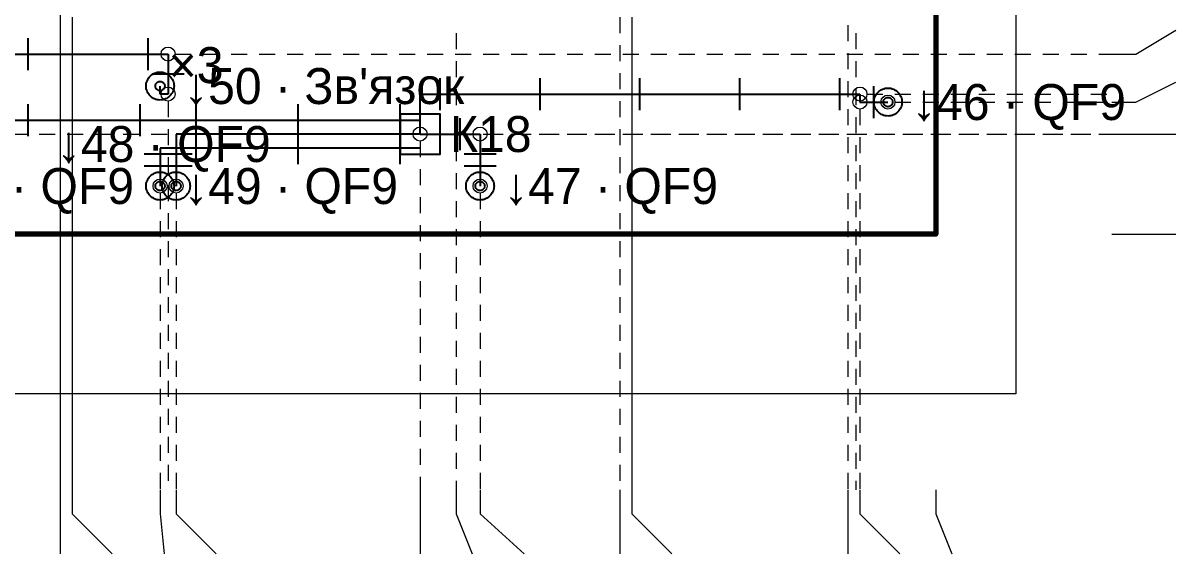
# Paper-space layout '08 Розгортки' of a CAD drawing. Header units: millimetres. Extents: x 0 to 841, y 0 to 594.
# Drawn here: x 729.7 to 787.4, y 393.2 to 419.8 of the extents above; entities that cross this region are included whole.
import ezdxf
from ezdxf.enums import TextEntityAlignment as Align

# ---------------------------------------------------------------- set-up
doc = ezdxf.new("R2010")
doc.units = ezdxf.units.MM
doc.linetypes.add('E_CABLE_DASH', pattern=[450, 300, -150])
for name, color, linetype in [('E-ELEV', 7, 'Continuous'), ('M-FIX', 7, 'Continuous'), ('W-BOX', 1, 'Continuous'), ('W-CABLE-LOW', 1, 'E_CABLE_DASH'), ('W-CABLE-SOCKET', 1, 'E_CABLE_DASH')]:
    doc.layers.add(name, color=color, linetype=linetype)
doc.styles.add('PLEX_LIGHT', font='IBMPlexSans-Light.ttf')

psp = doc.layouts.new('08 Розгортки')

# ---------------------------------------------------------------- linework, layer by layer
at = {"layer": 'E-ELEV', "lineweight": 13, "true_color": 0xd9d3c8}
for p, q in [((731.556, 420.482), (731.556, 419.682)), ((732.156, 420.082), (732.156, 419.282)), ((759.556, 420.082), (759.556, 419.282)), ((759.556, 420.082), (759.556, 419.282)), ((760.156, 420.082), (760.156, 419.282)), ((731.556, 419.682), (731.556, 418.882)), ((732.156, 419.682), (732.156, 418.882)), ((732.156, 419.482), (732.156, 418.682)), ((732.156, 419.482), (732.156, 418.682)), ((732.156, 419.282), (732.156, 418.482)), ((732.156, 419.282), (732.156, 418.482)), ((751.356, 419.282), (751.356, 418.482)), ((760.156, 419.682), (760.156, 418.882)), ((760.156, 419.482), (760.156, 418.682)), ((760.156, 419.482), (760.156, 418.682)), ((760.156, 419.282), (760.156, 418.482)), ((760.156, 419.282), (760.156, 418.482)), ((770.956, 419.682), (770.956, 418.882)), ((771.356, 419.282), (771.356, 418.482)), ((731.556, 419.082), (731.556, 418.282)), ((732.156, 418.682), (732.156, 417.882)), ((759.556, 418.682), (759.556, 417.882)), ((759.556, 418.682), (759.556, 417.882)), ((760.156, 418.682), (760.156, 417.882)), ((731.556, 418.282), (731.556, 417.482)), ((732.156, 418.282), (732.156, 417.482)), ((732.156, 418.082), (732.156, 417.282)), ((732.156, 418.082), (732.156, 417.282)), ((737.306, 418.232), (738.106, 418.232)), ((738.706, 418.232), (739.506, 418.232)), ((740.106, 418.232), (740.906, 418.232)), ((741.506, 418.232), (742.306, 418.232)), ((742.906, 418.232), (743.706, 418.232)), ((744.306, 418.232), (745.106, 418.232)), ((745.706, 418.232), (746.506, 418.232)), ((747.106, 418.232), (747.906, 418.232)), ((748.506, 418.232), (749.306, 418.232)), ((749.906, 418.232), (750.706, 418.232)), ((751.306, 418.232), (752.106, 418.232)), ((752.706, 418.232), (753.506, 418.232)), ((754.106, 418.232), (754.906, 418.232)), ((755.506, 418.232), (756.306, 418.232)), ((756.906, 418.232), (757.706, 418.232)), ((758.306, 418.232), (759.106, 418.232)), ((759.706, 418.232), (760.506, 418.232)), ((760.156, 418.282), (760.156, 417.482)), ((760.156, 418.082), (760.156, 417.282)), ((760.156, 418.082), (760.156, 417.282)), ((761.106, 418.232), (761.906, 418.232)), ((762.506, 418.232), (763.306, 418.232)), ((763.906, 418.232), (764.706, 418.232)), ((765.306, 418.232), (766.106, 418.232)), ((766.706, 418.232), (767.506, 418.232)), ((768.106, 418.232), (768.906, 418.232)), ((769.506, 418.232), (770.306, 418.232)), ((770.906, 418.232), (771.706, 418.232)), ((770.956, 418.282), (770.956, 417.482)), ((772.306, 418.232), (773.106, 418.232)), ((773.706, 418.232), (774.506, 418.232)), ((775.106, 418.232), (775.906, 418.232)), ((776.506, 418.232), (777.306, 418.232)), ((777.906, 418.232), (778.706, 418.232)), ((779.306, 418.232), (780.106, 418.232)), ((780.706, 418.232), (781.506, 418.232)), ((782.106, 418.232), (782.906, 418.232)), ((783.506, 418.232), (784.156, 418.232)), ((731.556, 417.682), (731.556, 416.882)), ((732.156, 417.882), (732.156, 417.082)), ((732.156, 417.882), (732.156, 417.082)), ((751.356, 417.882), (751.356, 417.082)), ((760.156, 417.882), (760.156, 417.082)), ((760.156, 417.882), (760.156, 417.082)), ((771.356, 417.882), (771.356, 417.082)), ((731.556, 416.882), (731.556, 416.082)), ((732.156, 417.282), (732.156, 416.482)), ((732.156, 416.882), (732.156, 416.082)), ((759.556, 417.282), (759.556, 416.482)), ((759.556, 417.282), (759.556, 416.482)), ((760.156, 417.282), (760.156, 416.482)), ((760.156, 416.882), (760.156, 416.082)), ((770.956, 416.882), (770.956, 416.082)), ((731.556, 416.282), (731.556, 415.482)), ((732.156, 416.682), (732.156, 415.882)), ((732.156, 416.682), (732.156, 415.882)), ((732.156, 416.482), (732.156, 415.682)), ((732.156, 416.482), (732.156, 415.682)), ((751.356, 416.482), (751.356, 415.682)), ((760.156, 416.682), (760.156, 415.882)), ((760.156, 416.682), (760.156, 415.882)), ((760.156, 416.482), (760.156, 415.682)), ((760.156, 416.482), (760.156, 415.682)), ((771.356, 416.482), (771.356, 415.682)), ((732.156, 415.882), (732.156, 415.082)), ((736.956, 415.882), (736.956, 415.082)), ((759.556, 415.882), (759.556, 415.082)), ((759.556, 415.882), (759.556, 415.082)), ((760.156, 415.882), (760.156, 415.082)), ((771.906, 416.232), (772.706, 416.232)), ((773.306, 416.232), (774.106, 416.232)), ((773.306, 415.832), (774.106, 415.832)), ((774.706, 416.232), (775.506, 416.232)), ((774.706, 415.832), (775.506, 415.832)), ((776.106, 416.232), (776.906, 416.232)), ((776.106, 415.832), (776.906, 415.832)), ((777.506, 416.232), (778.306, 416.232)), ((777.506, 415.832), (778.306, 415.832)), ((778.906, 416.232), (779.706, 416.232)), ((778.906, 415.832), (779.706, 415.832)), ((780.306, 416.232), (781.106, 416.232)), ((780.306, 415.832), (781.106, 415.832)), ((781.706, 416.232), (782.506, 416.232)), ((781.706, 415.832), (782.506, 415.832)), ((783.106, 416.232), (783.906, 416.232)), ((783.106, 415.832), (783.906, 415.832)), ((731.556, 415.482), (731.556, 414.682)), ((732.156, 415.482), (732.156, 414.682)), ((732.156, 415.282), (732.156, 414.482)), ((732.156, 415.282), (732.156, 414.482)), ((732.156, 415.082), (732.156, 414.282)), ((732.156, 415.082), (732.156, 414.282)), ((751.356, 415.082), (751.356, 414.282)), ((760.156, 415.482), (760.156, 414.682)), ((760.156, 415.282), (760.156, 414.482)), ((760.156, 415.282), (760.156, 414.482)), ((760.156, 415.082), (760.156, 414.282)), ((760.156, 415.082), (760.156, 414.282)), ((770.956, 415.482), (770.956, 414.682)), ((771.356, 415.082), (771.356, 414.282)), ((771.556, 415.482), (771.556, 414.682)), ((731.556, 414.882), (731.556, 414.082)), ((729.106, 414.232), (729.906, 414.232)), ((730.506, 414.232), (731.306, 414.232)), ((731.556, 414.082), (731.556, 413.282)), ((731.906, 414.232), (732.706, 414.232)), ((732.156, 414.482), (732.156, 413.682)), ((732.156, 414.082), (732.156, 413.282)), ((733.306, 414.232), (734.106, 414.232)), ((734.706, 414.232), (735.506, 414.232)), ((736.106, 414.232), (736.906, 414.232)), ((736.956, 414.482), (736.956, 413.682)), ((737.506, 414.232), (738.306, 414.232)), ((738.906, 414.232), (739.706, 414.232)), ((740.306, 414.232), (741.106, 414.232)), ((741.706, 414.232), (742.506, 414.232)), ((743.106, 414.232), (743.906, 414.232)), ((744.506, 414.232), (745.306, 414.232)), ((745.906, 414.232), (746.706, 414.232)), ((747.306, 414.232), (748.106, 414.232)), ((748.706, 414.232), (749.506, 414.232)), ((749.906, 414.232), (750.706, 414.232)), ((750.106, 414.232), (750.906, 414.232)), ((751.306, 414.232), (752.106, 414.232)), ((751.506, 414.232), (752.306, 414.232)), ((752.706, 414.232), (753.506, 414.232)), ((752.906, 414.232), (753.706, 414.232)), ((752.906, 414.232), (753.706, 414.232)), ((754.106, 414.232), (754.906, 414.232)), ((754.306, 414.232), (755.106, 414.232)), ((754.306, 414.232), (755.106, 414.232)), ((755.506, 414.232), (756.306, 414.232)), ((755.706, 414.232), (756.506, 414.232)), ((755.706, 414.232), (756.506, 414.232)), ((756.906, 414.232), (757.706, 414.232)), ((757.106, 414.232), (757.906, 414.232)), ((757.106, 414.232), (757.906, 414.232)), ((758.306, 414.232), (759.106, 414.232)), ((758.506, 414.232), (759.306, 414.232)), ((758.506, 414.232), (759.306, 414.232)), ((759.556, 414.482), (759.556, 413.682)), ((759.556, 414.482), (759.556, 413.682)), ((759.706, 414.232), (760.506, 414.232)), ((759.906, 414.232), (760.706, 414.232)), ((759.906, 414.232), (760.706, 414.232)), ((760.156, 414.482), (760.156, 413.682)), ((760.156, 414.082), (760.156, 413.282)), ((761.106, 414.232), (761.906, 414.232)), ((761.306, 414.232), (762.106, 414.232)), ((761.306, 414.232), (762.106, 414.232)), ((762.506, 414.232), (763.306, 414.232)), ((762.706, 414.232), (763.506, 414.232)), ((762.706, 414.232), (763.506, 414.232)), ((763.906, 414.232), (764.706, 414.232)), ((764.106, 414.232), (764.906, 414.232)), ((764.106, 414.232), (764.906, 414.232)), ((765.306, 414.232), (766.106, 414.232)), ((765.506, 414.232), (766.306, 414.232)), ((765.506, 414.232), (766.306, 414.232)), ((766.706, 414.232), (767.506, 414.232)), ((766.906, 414.232), (767.706, 414.232)), ((766.906, 414.232), (767.706, 414.232)), ((768.106, 414.232), (768.906, 414.232)), ((768.306, 414.232), (769.106, 414.232)), ((768.306, 414.232), (769.106, 414.232)), ((769.506, 414.232), (770.306, 414.232)), ((769.706, 414.232), (770.506, 414.232)), ((769.706, 414.232), (770.506, 414.232)), ((770.906, 414.232), (771.706, 414.232)), ((770.956, 414.082), (770.956, 413.282)), ((771.106, 414.232), (771.906, 414.232)), ((771.106, 414.232), (771.906, 414.232)), ((771.556, 414.082), (771.556, 413.282)), ((772.306, 414.232), (773.106, 414.232)), ((772.506, 414.232), (773.306, 414.232)), ((772.506, 414.232), (773.306, 414.232)), ((773.706, 414.232), (774.506, 414.232)), ((773.906, 414.232), (774.706, 414.232)), ((773.906, 414.232), (774.706, 414.232)), ((775.106, 414.232), (775.906, 414.232)), ((775.306, 414.232), (776.106, 414.232)), ((775.306, 414.232), (776.106, 414.232)), ((776.506, 414.232), (777.306, 414.232)), ((776.706, 414.232), (777.506, 414.232)), ((776.706, 414.232), (777.506, 414.232)), ((777.906, 414.232), (778.706, 414.232)), ((778.106, 414.232), (778.906, 414.232)), ((778.106, 414.232), (778.906, 414.232)), ((779.306, 414.232), (780.106, 414.232)), ((779.506, 414.232), (780.306, 414.232)), ((779.506, 414.232), (780.306, 414.232)), ((780.706, 414.232), (781.506, 414.232)), ((780.906, 414.232), (781.706, 414.232)), ((780.906, 414.232), (781.706, 414.232)), ((782.106, 414.232), (782.906, 414.232)), ((782.306, 414.232), (783.106, 414.232)), ((782.306, 414.232), (783.106, 414.232)), ((783.506, 414.232), (784.156, 414.232)), ((783.706, 414.232), (784.156, 414.232)), ((783.706, 414.232), (784.156, 414.232)), ((731.556, 413.482), (731.556, 412.682)), ((732.156, 413.882), (732.156, 413.082)), ((732.156, 413.882), (732.156, 413.082)), ((732.156, 413.682), (732.156, 412.882)), ((732.156, 413.682), (732.156, 412.882)), ((749.556, 413.882), (749.556, 413.082)), ((749.556, 413.882), (749.556, 413.082)), ((751.356, 413.682), (751.356, 412.882)), ((760.156, 413.882), (760.156, 413.082)), ((760.156, 413.882), (760.156, 413.082)), ((760.156, 413.682), (760.156, 412.882)), ((760.156, 413.682), (760.156, 412.882)), ((771.356, 413.682), (771.356, 412.882)), ((732.156, 413.082), (732.156, 412.282)), ((736.956, 413.082), (736.956, 412.282)), ((759.556, 413.082), (759.556, 412.282)), ((759.556, 413.082), (759.556, 412.282)), ((760.156, 413.082), (760.156, 412.282)), ((731.556, 412.682), (731.556, 411.882)), ((732.156, 412.682), (732.156, 411.882)), ((732.156, 412.482), (732.156, 411.682)), ((732.156, 412.482), (732.156, 411.682)), ((732.156, 412.282), (732.156, 411.482)), ((732.156, 412.282), (732.156, 411.482)), ((749.556, 412.482), (749.556, 411.682)), ((749.556, 412.482), (749.556, 411.682)), ((751.356, 412.282), (751.356, 411.482)), ((760.156, 412.682), (760.156, 411.882)), ((760.156, 412.482), (760.156, 411.682)), ((760.156, 412.482), (760.156, 411.682)), ((760.156, 412.282), (760.156, 411.482)), ((760.156, 412.282), (760.156, 411.482)), ((770.956, 412.682), (770.956, 411.882)), ((771.356, 412.282), (771.356, 411.482)), ((771.556, 412.682), (771.556, 411.882)), ((731.556, 412.082), (731.556, 411.282)), ((732.156, 411.682), (732.156, 410.882)), ((736.956, 411.682), (736.956, 410.882)), ((759.556, 411.682), (759.556, 410.882)), ((759.556, 411.682), (759.556, 410.882)), ((760.156, 411.682), (760.156, 410.882)), ((731.556, 411.282), (731.556, 410.482)), ((732.156, 411.282), (732.156, 410.482)), ((732.156, 411.082), (732.156, 410.282)), ((732.156, 411.082), (732.156, 410.282)), ((736.556, 411.282), (736.556, 410.482)), ((737.356, 411.282), (737.356, 410.482)), ((749.556, 411.082), (749.556, 410.282)), ((749.556, 411.082), (749.556, 410.282)), ((752.556, 411.282), (752.556, 410.482)), ((760.156, 411.282), (760.156, 410.482)), ((760.156, 411.082), (760.156, 410.282)), ((760.156, 411.082), (760.156, 410.282)), ((770.956, 411.282), (770.956, 410.482)), ((771.556, 411.282), (771.556, 410.482)), ((731.556, 410.682), (731.556, 409.882)), ((732.156, 410.882), (732.156, 410.082)), ((732.156, 410.882), (732.156, 410.082)), ((751.356, 410.882), (751.356, 410.082)), ((760.156, 410.882), (760.156, 410.082)), ((760.156, 410.882), (760.156, 410.082)), ((771.356, 410.882), (771.356, 410.082)), ((732.156, 410.282), (732.156, 409.482)), ((736.956, 410.282), (736.956, 409.482)), ((759.556, 410.282), (759.556, 409.482)), ((759.556, 410.282), (759.556, 409.482)), ((760.156, 410.282), (760.156, 409.482)), ((731.556, 409.882), (731.556, 409.082)), ((732.156, 409.882), (732.156, 409.082)), ((732.156, 409.682), (732.156, 408.882)), ((732.156, 409.682), (732.156, 408.882)), ((732.156, 409.482), (732.156, 408.682)), ((732.156, 409.482), (732.156, 408.682)), ((736.556, 409.882), (736.556, 409.082)), ((737.356, 409.882), (737.356, 409.082)), ((749.556, 409.682), (749.556, 408.882)), ((749.556, 409.682), (749.556, 408.882)), ((751.356, 409.482), (751.356, 408.682)), ((752.556, 409.882), (752.556, 409.082)), ((760.156, 409.882), (760.156, 409.082)), ((760.156, 409.682), (760.156, 408.882)), ((760.156, 409.682), (760.156, 408.882)), ((760.156, 409.482), (760.156, 408.682)), ((760.156, 409.482), (760.156, 408.682)), ((770.956, 409.882), (770.956, 409.082)), ((771.356, 409.482), (771.356, 408.682)), ((771.556, 409.882), (771.556, 409.082)), ((731.556, 409.282), (731.556, 408.482)), ((732.156, 408.882), (732.156, 408.082)), ((736.956, 408.882), (736.956, 408.082)), ((759.556, 408.882), (759.556, 408.082)), ((759.556, 408.882), (759.556, 408.082)), ((760.156, 408.882), (760.156, 408.082)), ((731.556, 408.482), (731.556, 407.682)), ((732.156, 408.482), (732.156, 407.682)), ((732.156, 408.282), (732.156, 407.482)), ((732.156, 408.282), (732.156, 407.482)), ((736.556, 408.482), (736.556, 407.682)), ((737.356, 408.482), (737.356, 407.682)), ((749.556, 408.282), (749.556, 407.482)), ((749.556, 408.282), (749.556, 407.482)), ((752.556, 408.482), (752.556, 407.682)), ((760.156, 408.482), (760.156, 407.682)), ((760.156, 408.282), (760.156, 407.482)), ((760.156, 408.282), (760.156, 407.482)), ((770.956, 408.482), (770.956, 407.682)), ((771.556, 408.482), (771.556, 407.682)), ((731.556, 407.882), (731.556, 407.082)), ((732.156, 408.082), (732.156, 407.282)), ((732.156, 408.082), (732.156, 407.282)), ((751.356, 408.082), (751.356, 407.282)), ((760.156, 408.082), (760.156, 407.282)), ((760.156, 408.082), (760.156, 407.282)), ((771.356, 408.082), (771.356, 407.282)), ((731.556, 407.082), (731.556, 406.282)), ((732.156, 407.482), (732.156, 406.682)), ((732.156, 407.082), (732.156, 406.282)), ((736.556, 407.082), (736.556, 406.282)), ((736.956, 407.482), (736.956, 406.682)), ((737.356, 407.082), (737.356, 406.282)), ((752.556, 407.082), (752.556, 406.282)), ((759.556, 407.482), (759.556, 406.682)), ((759.556, 407.482), (759.556, 406.682)), ((760.156, 407.482), (760.156, 406.682)), ((760.156, 407.082), (760.156, 406.282)), ((770.956, 407.082), (770.956, 406.282)), ((771.556, 407.082), (771.556, 406.282)), ((731.556, 406.482), (731.556, 405.682)), ((732.156, 406.882), (732.156, 406.082)), ((732.156, 406.882), (732.156, 406.082)), ((732.156, 406.682), (732.156, 405.882)), ((732.156, 406.682), (732.156, 405.882)), ((749.556, 406.882), (749.556, 406.082)), ((749.556, 406.882), (749.556, 406.082)), ((751.356, 406.682), (751.356, 405.882)), ((760.156, 406.882), (760.156, 406.082)), ((760.156, 406.882), (760.156, 406.082)), ((760.156, 406.682), (760.156, 405.882)), ((760.156, 406.682), (760.156, 405.882)), ((771.356, 406.682), (771.356, 405.882)), ((732.156, 406.082), (732.156, 405.282)), ((736.956, 406.082), (736.956, 405.282)), ((759.556, 406.082), (759.556, 405.282)), ((759.556, 406.082), (759.556, 405.282)), ((760.156, 406.082), (760.156, 405.282)), ((731.556, 405.682), (731.556, 404.882)), ((732.156, 405.682), (732.156, 404.882)), ((732.156, 405.482), (732.156, 404.682)), ((732.156, 405.482), (732.156, 404.682)), ((732.156, 405.282), (732.156, 404.482)), ((732.156, 405.282), (732.156, 404.482)), ((736.556, 405.682), (736.556, 404.882)), ((737.356, 405.682), (737.356, 404.882)), ((749.556, 405.482), (749.556, 404.682)), ((749.556, 405.482), (749.556, 404.682)), ((751.356, 405.282), (751.356, 404.482)), ((752.556, 405.682), (752.556, 404.882)), ((760.156, 405.682), (760.156, 404.882)), ((760.156, 405.482), (760.156, 404.682)), ((760.156, 405.482), (760.156, 404.682)), ((760.156, 405.282), (760.156, 404.482)), ((760.156, 405.282), (760.156, 404.482)), ((770.956, 405.682), (770.956, 404.882)), ((771.356, 405.282), (771.356, 404.482)), ((771.556, 405.682), (771.556, 404.882)), ((731.556, 405.082), (731.556, 404.282)), ((731.556, 404.282), (731.556, 403.482)), ((732.156, 404.682), (732.156, 403.882)), ((732.156, 404.282), (732.156, 403.482)), ((736.556, 404.282), (736.556, 403.482)), ((736.956, 404.682), (736.956, 403.882)), ((737.356, 404.282), (737.356, 403.482)), ((752.556, 404.282), (752.556, 403.482)), ((759.556, 404.682), (759.556, 403.882)), ((759.556, 404.682), (759.556, 403.882)), ((760.156, 404.682), (760.156, 403.882)), ((760.156, 404.282), (760.156, 403.482)), ((770.956, 404.282), (770.956, 403.482)), ((771.556, 404.282), (771.556, 403.482)), ((731.556, 403.682), (731.556, 402.882)), ((732.156, 404.082), (732.156, 403.282)), ((732.156, 404.082), (732.156, 403.282)), ((732.156, 403.882), (732.156, 403.082)), ((732.156, 403.882), (732.156, 403.082)), ((749.556, 404.082), (749.556, 403.282)), ((749.556, 404.082), (749.556, 403.282)), ((751.356, 403.882), (751.356, 403.082)), ((760.156, 404.082), (760.156, 403.282)), ((760.156, 404.082), (760.156, 403.282)), ((760.156, 403.882), (760.156, 403.082)), ((760.156, 403.882), (760.156, 403.082)), ((771.356, 403.882), (771.356, 403.082)), ((732.156, 403.282), (732.156, 402.482)), ((736.956, 403.282), (736.956, 402.482)), ((759.556, 403.282), (759.556, 402.482)), ((759.556, 403.282), (759.556, 402.482)), ((760.156, 403.282), (760.156, 402.482)), ((731.556, 402.882), (731.556, 402.082)), ((732.156, 402.882), (732.156, 402.082)), ((732.156, 402.682), (732.156, 401.882)), ((732.156, 402.682), (732.156, 401.882)), ((732.156, 402.482), (732.156, 401.682)), ((732.156, 402.482), (732.156, 401.682)), ((736.556, 402.882), (736.556, 402.082)), ((737.356, 402.882), (737.356, 402.082)), ((749.556, 402.682), (749.556, 401.882)), ((749.556, 402.682), (749.556, 401.882)), ((751.356, 402.482), (751.356, 401.682)), ((752.556, 402.882), (752.556, 402.082)), ((760.156, 402.882), (760.156, 402.082)), ((760.156, 402.682), (760.156, 401.882)), ((760.156, 402.682), (760.156, 401.882)), ((760.156, 402.482), (760.156, 401.682)), ((760.156, 402.482), (760.156, 401.682)), ((770.956, 402.882), (770.956, 402.082)), ((771.356, 402.482), (771.356, 401.682)), ((771.556, 402.882), (771.556, 402.082)), ((731.556, 402.282), (731.556, 401.482)), ((732.156, 401.882), (732.156, 401.082)), ((736.956, 401.882), (736.956, 401.082)), ((759.556, 401.882), (759.556, 401.082)), ((759.556, 401.882), (759.556, 401.082)), ((760.156, 401.882), (760.156, 401.082)), ((731.556, 401.482), (731.556, 400.682)), ((732.156, 401.482), (732.156, 400.682)), ((732.156, 401.282), (732.156, 400.482)), ((732.156, 401.282), (732.156, 400.482)), ((736.556, 401.482), (736.556, 400.682)), ((737.356, 401.482), (737.356, 400.682)), ((749.556, 401.282), (749.556, 400.482)), ((749.556, 401.282), (749.556, 400.482)), ((752.556, 401.482), (752.556, 400.682)), ((760.156, 401.482), (760.156, 400.682)), ((760.156, 401.282), (760.156, 400.482)), ((760.156, 401.282), (760.156, 400.482)), ((770.956, 401.482), (770.956, 400.682)), ((771.556, 401.482), (771.556, 400.682)), ((731.556, 400.882), (731.556, 400.082)), ((732.156, 401.082), (732.156, 400.282)), ((732.156, 401.082), (732.156, 400.282)), ((751.356, 401.082), (751.356, 400.282)), ((760.156, 401.082), (760.156, 400.282)), ((760.156, 401.082), (760.156, 400.282)), ((771.356, 401.082), (771.356, 400.282)), ((732.156, 400.482), (732.156, 399.682)), ((736.956, 400.482), (736.956, 399.682)), ((759.556, 400.482), (759.556, 399.682)), ((759.556, 400.482), (759.556, 399.682)), ((760.156, 400.482), (760.156, 399.682)), ((731.556, 400.082), (731.556, 399.282)), ((732.156, 400.082), (732.156, 399.282)), ((732.156, 399.882), (732.156, 399.082)), ((732.156, 399.882), (732.156, 399.082)), ((732.156, 399.682), (732.156, 398.882)), ((732.156, 399.682), (732.156, 398.882)), ((736.556, 400.082), (736.556, 399.282)), ((737.356, 400.082), (737.356, 399.282)), ((749.556, 399.882), (749.556, 399.082)), ((749.556, 399.882), (749.556, 399.082)), ((751.356, 399.682), (751.356, 398.882)), ((752.556, 400.082), (752.556, 399.282)), ((760.156, 400.082), (760.156, 399.282)), ((760.156, 399.882), (760.156, 399.082)), ((760.156, 399.882), (760.156, 399.082)), ((760.156, 399.682), (760.156, 398.882)), ((760.156, 399.682), (760.156, 398.882)), ((770.956, 400.082), (770.956, 399.282)), ((771.356, 399.682), (771.356, 398.882)), ((771.556, 400.082), (771.556, 399.282)), ((731.556, 399.482), (731.556, 398.682)), ((732.156, 399.082), (732.156, 398.282)), ((736.956, 399.082), (736.956, 398.282)), ((759.556, 399.082), (759.556, 398.282)), ((759.556, 399.082), (759.556, 398.282)), ((760.156, 399.082), (760.156, 398.282)), ((731.556, 398.682), (731.556, 397.882)), ((732.156, 398.682), (732.156, 397.882)), ((732.156, 398.482), (732.156, 397.682)), ((732.156, 398.482), (732.156, 397.682)), ((736.556, 398.682), (736.556, 397.882)), ((737.356, 398.682), (737.356, 397.882)), ((749.556, 398.482), (749.556, 397.682)), ((749.556, 398.482), (749.556, 397.682)), ((752.556, 398.682), (752.556, 397.882)), ((760.156, 398.682), (760.156, 397.882)), ((760.156, 398.482), (760.156, 397.682)), ((760.156, 398.482), (760.156, 397.682)), ((770.956, 398.682), (770.956, 397.882)), ((771.556, 398.682), (771.556, 397.882)), ((731.556, 398.082), (731.556, 397.282)), ((732.156, 398.282), (732.156, 397.482)), ((732.156, 398.282), (732.156, 397.482)), ((751.356, 398.282), (751.356, 397.482)), ((760.156, 398.282), (760.156, 397.482)), ((760.156, 398.282), (760.156, 397.482)), ((771.356, 398.282), (771.356, 397.482)), ((731.556, 397.282), (731.556, 396.482)), ((732.156, 397.682), (732.156, 396.882)), ((732.156, 397.282), (732.156, 396.482)), ((736.556, 397.282), (736.556, 396.482)), ((736.956, 397.682), (736.956, 396.882)), ((737.356, 397.282), (737.356, 396.482)), ((752.556, 397.282), (752.556, 396.482)), ((759.556, 397.682), (759.556, 396.882)), ((759.556, 397.682), (759.556, 396.882)), ((760.156, 397.682), (760.156, 396.882)), ((760.156, 397.282), (760.156, 396.482)), ((770.956, 397.282), (770.956, 396.482)), ((771.556, 397.282), (771.556, 396.482)), ((731.556, 396.682), (731.556, 396.432)), ((732.156, 397.082), (732.156, 396.432)), ((732.156, 397.082), (732.156, 396.432)), ((732.156, 396.882), (732.156, 396.432)), ((732.156, 396.882), (732.156, 396.432)), ((749.556, 397.082), (749.556, 396.432)), ((749.556, 397.082), (749.556, 396.432)), ((751.356, 396.882), (751.356, 396.432)), ((760.156, 397.082), (760.156, 396.432)), ((760.156, 397.082), (760.156, 396.432)), ((760.156, 396.882), (760.156, 396.432)), ((760.156, 396.882), (760.156, 396.432)), ((771.356, 396.882), (771.356, 396.432))]:
    psp.add_line(p, q, dxfattribs=at)
at = {"layer": 'E-ELEV', "lineweight": 13, "true_color": 0x29251f}
for p, q in [((785.356, 418.232), (787.356, 419.432)), ((784.156, 418.232), (785.356, 418.232)), ((785.356, 415.832), (787.356, 416.832)), ((784.156, 415.832), (785.356, 415.832)), ((784.156, 414.232), (785.356, 414.232)), ((785.356, 414.232), (787.356, 414.232)), ((784.156, 409.232), (785.356, 409.232)), ((785.356, 409.232), (787.356, 409.232)), ((731.556, 396.432), (731.556, 395.232)), ((732.156, 396.432), (732.156, 395.232)), ((736.556, 396.432), (736.556, 395.232)), ((737.356, 396.432), (737.356, 395.232)), ((749.556, 396.432), (749.556, 395.232)), ((751.356, 396.432), (751.356, 395.232)), ((752.556, 396.432), (752.556, 395.232)), ((759.556, 396.432), (759.556, 395.232)), ((760.156, 396.432), (760.156, 395.232)), ((770.956, 396.432), (770.956, 395.232)), ((771.556, 396.432), (771.556, 395.232)), ((775.356, 396.432), (775.356, 395.232)), ((731.556, 395.232), (731.556, 393.232)), ((732.156, 395.232), (734.156, 393.232)), ((736.556, 395.232), (736.756, 393.232)), ((737.356, 395.232), (739.356, 393.232)), ((749.556, 395.232), (749.556, 393.232)), ((751.356, 395.232), (752.156, 393.232)), ((752.556, 395.232), (754.756, 393.232)), ((759.556, 395.232), (759.556, 393.232)), ((760.156, 395.232), (762.156, 393.232)), ((770.956, 395.232), (770.956, 393.232)), ((771.556, 395.232), (773.556, 393.232)), ((775.356, 395.232), (776.156, 393.232))]:
    psp.add_line(p, q, dxfattribs=at)
at = {"layer": 'E-ELEV', "lineweight": 13, "true_color": 0xd9d3c8}
psp.add_lwpolyline([(632.556, 401.232), (632.556, 485.432), (697.956, 485.432), (697.956, 543.232), (779.356, 543.232), (779.356, 401.232), (673.556, 401.232), (671.556, 401.232), (632.556, 401.232)], close=True, dxfattribs=at)
at = {"layer": 'E-ELEV', "lineweight": 70, "true_color": 0x29251f}
psp.add_lwpolyline([(634.556, 409.232), (634.556, 483.432), (699.956, 483.432), (699.956, 535.232), (775.356, 535.232), (775.356, 409.232), (673.556, 409.232), (673.556, 447.232), (681.956, 447.232), (681.956, 460.032), (663.956, 460.032), (663.956, 447.232), (671.556, 447.232), (671.556, 409.232)], close=True, dxfattribs=at)
at = {"layer": 'E-ELEV', "lineweight": 13, "true_color": 0x9a9288}
for centre in [(736.956, 418.232), (736.956, 416.232), (771.556, 416.232), (771.556, 415.832), (772.956, 415.832), (749.556, 414.232), (749.556, 414.232), (749.556, 414.232), (752.556, 414.232), (736.556, 411.632), (737.356, 411.632), (752.556, 411.632)]:
    psp.add_circle(centre, 0.35, dxfattribs=at)
at = {"layer": 'M-FIX', "lineweight": 25, "true_color": 0x29251f}
for p, q in [((729.956, 417.432), (729.956, 419.032)), ((735.956, 417.432), (735.956, 419.032)), ((737.756, 417.232), (736.156, 417.232)), ((750.556, 415.432), (750.556, 417.032)), ((755.556, 415.432), (755.556, 417.032)), ((760.556, 415.432), (760.556, 417.032)), ((765.556, 415.432), (765.556, 417.032)), ((770.556, 415.432), (770.556, 417.032)), ((772.256, 415.032), (772.256, 416.632)), ((729.956, 414.132), (729.956, 415.732)), ((735.556, 414.132), (735.556, 415.732)), ((738.356, 412.732), (738.356, 415.732)), ((743.456, 412.732), (743.456, 415.732)), ((748.556, 412.732), (748.556, 415.732)), ((750.356, 415.232), (748.756, 415.232)), ((750.556, 413.432), (750.556, 415.032)), ((751.556, 413.432), (751.556, 415.032)), ((737.356, 413.232), (735.756, 413.232)), ((738.156, 413.232), (736.556, 413.232)), ((753.356, 413.232), (751.756, 413.232)), ((737.356, 412.632), (735.756, 412.632)), ((738.156, 412.632), (736.556, 412.632)), ((753.356, 412.632), (751.756, 412.632))]:
    psp.add_line(p, q, dxfattribs=at)
at = {"layer": 'W-BOX', "lineweight": 25, "true_color": 0xb3261e}
psp.add_lwpolyline([(748.556, 413.232), (750.556, 413.232), (750.556, 415.232), (748.556, 415.232)], close=True, dxfattribs=at)
at = {"layer": 'W-CABLE-LOW', "lineweight": 25, "true_color": 0x29251f}
psp.add_lwpolyline([(692.956, 485.432), (692.956, 418.232), (736.956, 418.232), (736.956, 416.232), (736.556, 416.232), (736.556, 416.632)], dxfattribs=at)
for radius in [0.7, 0.233]:
    psp.add_circle((736.556, 416.632), radius, dxfattribs=at)
at = {"layer": 'W-CABLE-SOCKET', "lineweight": 25, "true_color": 0x76b7b2}
for points in [[(679.906, 442.232), (679.906, 414.932), (749.556, 414.932)], [(749.556, 414.232), (749.556, 416.232), (771.556, 416.232), (771.556, 415.832), (772.956, 415.832)], [(749.556, 414.232), (737.356, 414.232), (737.356, 411.632)], [(749.556, 414.232), (752.556, 414.232), (752.556, 411.632)], [(749.556, 413.532), (736.556, 413.532), (736.556, 411.632)]]:
    psp.add_lwpolyline(points, dxfattribs=at)
for centre, radius in [((772.956, 415.832), 0.7), ((772.956, 415.832), 0.233), ((736.556, 411.632), 0.7), ((737.356, 411.632), 0.7), ((752.556, 411.632), 0.7), ((736.556, 411.632), 0.233), ((737.356, 411.632), 0.233), ((752.556, 411.632), 0.233)]:
    psp.add_circle(centre, radius, dxfattribs=at)

# ---------------------------------------------------------------- texts
at = {"layer": 'M-FIX', "true_color": 0x29251f, "style": 'PLEX_LIGHT'}
psp.add_text('×3', height=1.8, dxfattribs=at).set_placement((738.356, 417.679), align=Align.MIDDLE_CENTER)
at = {"layer": 'W-BOX', "true_color": 0xb3261e, "style": 'PLEX_LIGHT'}
psp.add_text('К18', height=1.8, dxfattribs=at).set_placement((751.056, 414.232), align=Align.MIDDLE_LEFT)
at = {"layer": 'W-CABLE-LOW', "true_color": 0x29251f, "style": 'PLEX_LIGHT'}
psp.add_text("↓50 · Зв'язок", height=1.8, dxfattribs=at).set_placement((737.756, 416.632), align=Align.MIDDLE_LEFT)
at = {"layer": 'W-CABLE-SOCKET', "true_color": 0x29251f, "style": 'PLEX_LIGHT'}
for s, p in [('↓46 · QF9', (774.156, 415.832)), ('↓48 · QF9', (731.391, 413.732)), ('↓51 · QF9', (724.556, 411.632)), ('↓49 · QF9', (737.756, 411.632)), ('↓47 · QF9', (753.756, 411.632))]:
    psp.add_text(s, height=1.8, dxfattribs=at).set_placement(p, align=Align.MIDDLE_LEFT)

doc.saveas('drawing.dxf')
